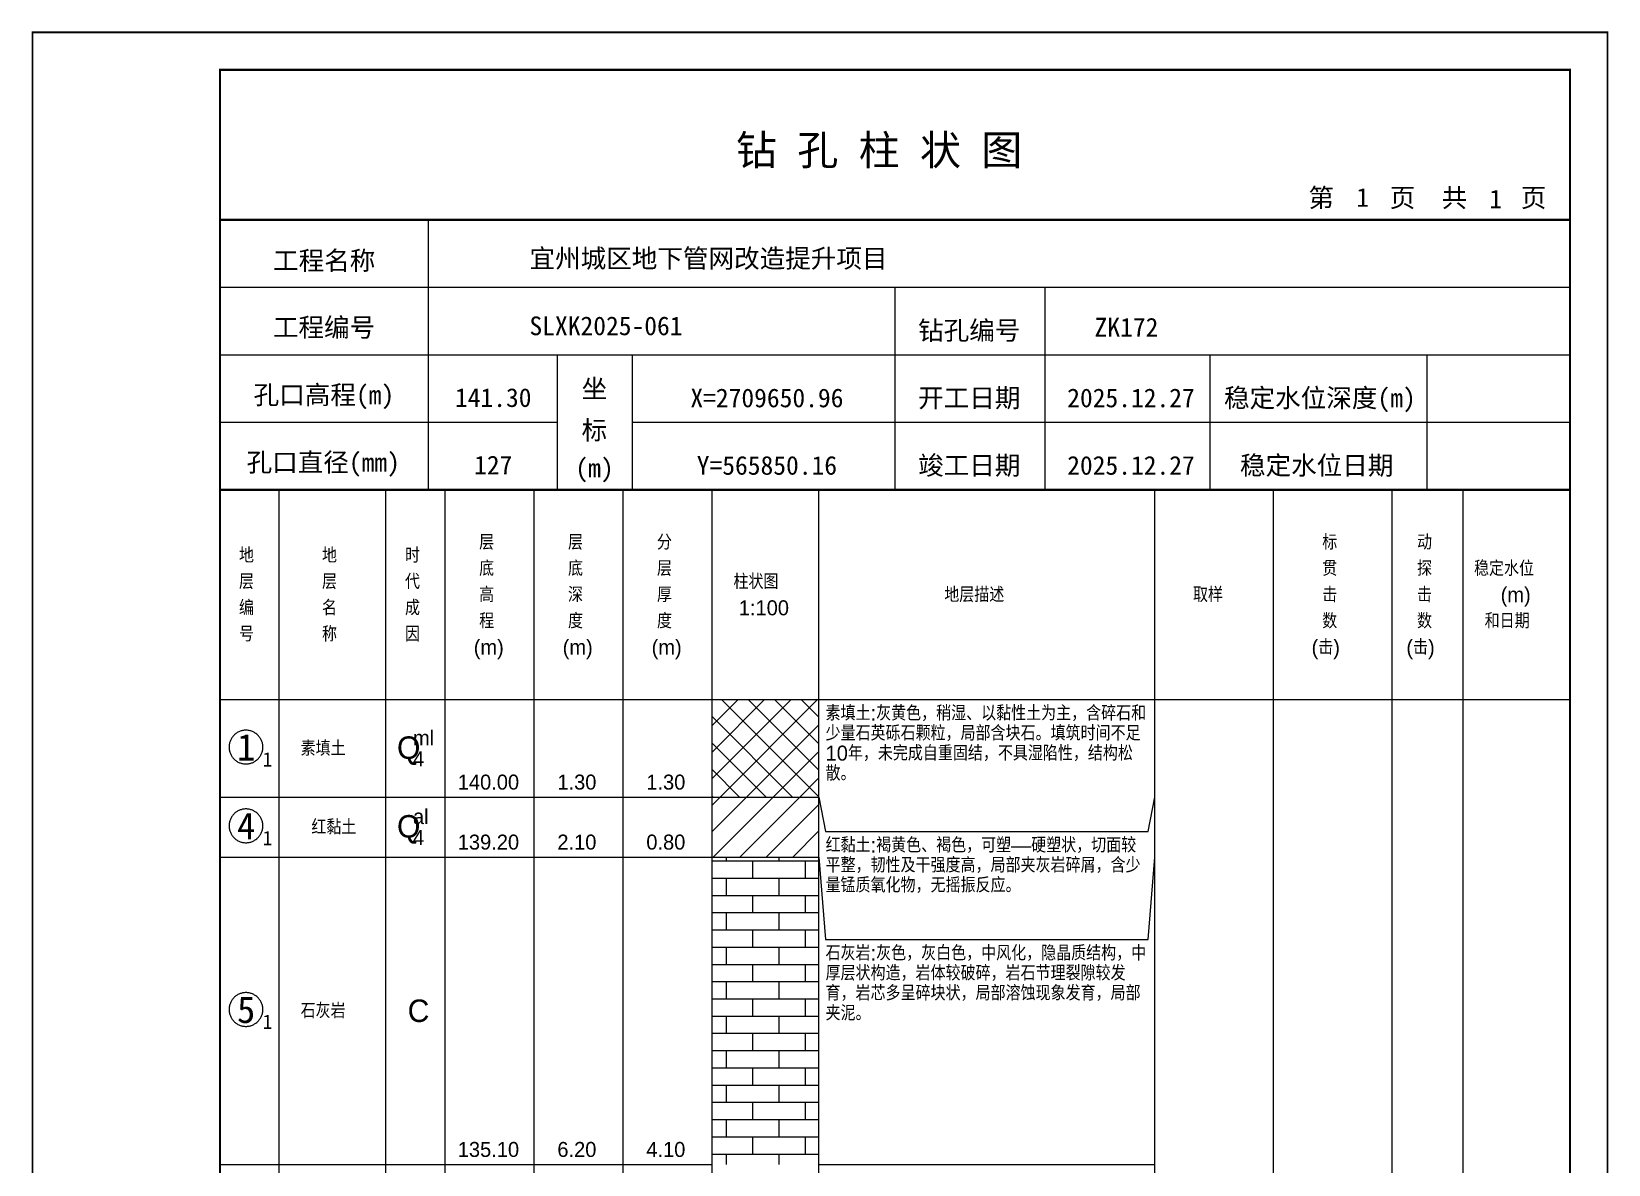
# Model space of a CAD drawing. Header units: millimetres. Extents: x 12489 to 89920, y 4630 to 4927.
# Drawn here: x 69249.3 to 69459.6, y 4775.7 to 4926.8 of the extents above; entities that cross this region are included whole.
import ezdxf
from ezdxf.enums import TextEntityAlignment as Align

# ---------------------------------------------------------------- set-up
doc = ezdxf.new("R2010")
doc.units = ezdxf.units.MM
doc.layers.add('ZZT_TC', color=7, linetype='Continuous')
doc.styles.add('成果图图块', font='', dxfattribs={"height": 2.5})
doc.styles.add('成果图模板', font='')
doc.styles.add('成果图模板标题', font='simhei.ttf')
doc.styles.add('成果图表体', font='Comfont.shx', dxfattribs={"height": 2, "bigfont": 'Hztxt12a.shx'})
doc.styles.get('成果图图块').set_extended_font_data('FangSong_GB2312')
doc.styles.get('成果图模板').set_extended_font_data('FangSong_GB2312')

# ---------------------------------------------------------------- blocks, each defined once
blk = doc.blocks.new('DCBH-1-1-1545', base_point=(0.3, -0.11))
at = {"layer": 'ZZT_TC', "color": 7}
blk.add_polyline3d([(-0.19, 2.31, 0), (-0.3, 2.31, 0), (-0.41, 2.3, 0), (-0.52, 2.29, 0), (-0.63, 2.27, 0), (-0.73, 2.24, 0), (-0.84, 2.21, 0), (-0.95, 2.18, 0), (-1.05, 2.14, 0), (-1.15, 2.09, 0), (-1.25, 2.04, 0), (-1.35, 1.99, 0), (-1.44, 1.93, 0), (-1.53, 1.87, 0), (-1.62, 1.8, 0), (-1.7, 1.73, 0), (-1.78, 1.65, 0), (-1.86, 1.57, 0), (-1.93, 1.49, 0), (-2, 1.4, 0), (-2.06, 1.31, 0), (-2.12, 1.22, 0), (-2.17, 1.12, 0), (-2.22, 1.02, 0), (-2.27, 0.92, 0), (-2.31, 0.82, 0), (-2.34, 0.71, 0), (-2.37, 0.61, 0), (-2.4, 0.5, 0), (-2.41, 0.39, 0), (-2.43, 0.28, 0), (-2.44, 0.17, 0), (-2.44, 0.06, 0), (-2.44, -0.05, 0), (-2.43, -0.16, 0), (-2.41, -0.27, 0), (-2.4, -0.38, 0), (-2.37, -0.49, 0), (-2.34, -0.6, 0), (-2.31, -0.7, 0), (-2.27, -0.8, 0), (-2.22, -0.9, 0), (-2.17, -1, 0), (-2.12, -1.1, 0), (-2.06, -1.19, 0), (-2, -1.28, 0), (-1.93, -1.37, 0), (-1.86, -1.45, 0), (-1.78, -1.53, 0), (-1.7, -1.61, 0), (-1.62, -1.68, 0), (-1.53, -1.75, 0), (-1.44, -1.81, 0), (-1.35, -1.87, 0), (-1.25, -1.93, 0), (-1.15, -1.98, 0), (-1.05, -2.02, 0), (-0.95, -2.06, 0), (-0.84, -2.1, 0), (-0.73, -2.13, 0), (-0.63, -2.15, 0), (-0.52, -2.17, 0), (-0.41, -2.18, 0), (-0.3, -2.19, 0), (-0.19, -2.19, 0), (-0.08, -2.19, 0), (0.03, -2.18, 0), (0.14, -2.17, 0), (0.25, -2.15, 0), (0.36, -2.13, 0), (0.47, -2.1, 0), (0.57, -2.06, 0), (0.67, -2.02, 0), (0.77, -1.98, 0), (0.87, -1.93, 0), (0.97, -1.87, 0), (1.06, -1.81, 0), (1.15, -1.75, 0), (1.24, -1.68, 0), (1.32, -1.61, 0), (1.4, -1.53, 0), (1.48, -1.45, 0), (1.55, -1.37, 0), (1.62, -1.28, 0), (1.68, -1.19, 0), (1.74, -1.1, 0), (1.8, -1, 0), (1.85, -0.9, 0), (1.89, -0.8, 0), (1.93, -0.7, 0), (1.97, -0.6, 0), (2, -0.49, 0), (2.02, -0.38, 0), (2.04, -0.27, 0), (2.05, -0.16, 0), (2.06, -0.05, 0), (2.06, 0.06, 0), (2.06, 0.17, 0), (2.05, 0.28, 0), (2.04, 0.39, 0), (2.02, 0.5, 0), (2, 0.61, 0), (1.97, 0.71, 0), (1.93, 0.82, 0), (1.89, 0.92, 0), (1.85, 1.02, 0), (1.8, 1.12, 0), (1.74, 1.22, 0), (1.68, 1.31, 0), (1.62, 1.4, 0), (1.55, 1.49, 0), (1.48, 1.57, 0), (1.4, 1.65, 0), (1.32, 1.73, 0), (1.24, 1.8, 0), (1.15, 1.87, 0), (1.06, 1.93, 0), (0.97, 1.99, 0), (0.87, 2.04, 0), (0.77, 2.09, 0), (0.67, 2.14, 0), (0.57, 2.18, 0), (0.47, 2.21, 0), (0.36, 2.24, 0), (0.25, 2.27, 0), (0.14, 2.29, 0), (0.03, 2.3, 0), (-0.08, 2.31, 0), (-0.19, 2.31, 0)], dxfattribs=at)
at = {"style": '成果图图块'}
blk.add_text('1', height=3.57, dxfattribs=at).set_placement((-0.16, -1.74), align=Align.CENTER)
blk.add_text('1', height=1.91, dxfattribs=at).set_placement((2.03, -2.53))
blk = doc.blocks.new('DCBH-1-1-1546', base_point=(0.3, -0.11))
at = {"layer": 'ZZT_TC', "color": 7}
blk.add_polyline3d([(-0.19, 2.31, 0), (-0.3, 2.31, 0), (-0.41, 2.3, 0), (-0.52, 2.29, 0), (-0.63, 2.27, 0), (-0.73, 2.24, 0), (-0.84, 2.21, 0), (-0.95, 2.18, 0), (-1.05, 2.14, 0), (-1.15, 2.09, 0), (-1.25, 2.04, 0), (-1.35, 1.99, 0), (-1.44, 1.93, 0), (-1.53, 1.87, 0), (-1.62, 1.8, 0), (-1.7, 1.73, 0), (-1.78, 1.65, 0), (-1.86, 1.57, 0), (-1.93, 1.49, 0), (-2, 1.4, 0), (-2.06, 1.31, 0), (-2.12, 1.22, 0), (-2.17, 1.12, 0), (-2.22, 1.02, 0), (-2.27, 0.92, 0), (-2.31, 0.82, 0), (-2.34, 0.71, 0), (-2.37, 0.61, 0), (-2.4, 0.5, 0), (-2.41, 0.39, 0), (-2.43, 0.28, 0), (-2.44, 0.17, 0), (-2.44, 0.06, 0), (-2.44, -0.05, 0), (-2.43, -0.16, 0), (-2.41, -0.27, 0), (-2.4, -0.38, 0), (-2.37, -0.49, 0), (-2.34, -0.6, 0), (-2.31, -0.7, 0), (-2.27, -0.8, 0), (-2.22, -0.9, 0), (-2.17, -1, 0), (-2.12, -1.1, 0), (-2.06, -1.19, 0), (-2, -1.28, 0), (-1.93, -1.37, 0), (-1.86, -1.45, 0), (-1.78, -1.53, 0), (-1.7, -1.61, 0), (-1.62, -1.68, 0), (-1.53, -1.75, 0), (-1.44, -1.81, 0), (-1.35, -1.87, 0), (-1.25, -1.93, 0), (-1.15, -1.98, 0), (-1.05, -2.02, 0), (-0.95, -2.06, 0), (-0.84, -2.1, 0), (-0.73, -2.13, 0), (-0.63, -2.15, 0), (-0.52, -2.17, 0), (-0.41, -2.18, 0), (-0.3, -2.19, 0), (-0.19, -2.19, 0), (-0.08, -2.19, 0), (0.03, -2.18, 0), (0.14, -2.17, 0), (0.25, -2.15, 0), (0.36, -2.13, 0), (0.47, -2.1, 0), (0.57, -2.06, 0), (0.67, -2.02, 0), (0.77, -1.98, 0), (0.87, -1.93, 0), (0.97, -1.87, 0), (1.06, -1.81, 0), (1.15, -1.75, 0), (1.24, -1.68, 0), (1.32, -1.61, 0), (1.4, -1.53, 0), (1.48, -1.45, 0), (1.55, -1.37, 0), (1.62, -1.28, 0), (1.68, -1.19, 0), (1.74, -1.1, 0), (1.8, -1, 0), (1.85, -0.9, 0), (1.89, -0.8, 0), (1.93, -0.7, 0), (1.97, -0.6, 0), (2, -0.49, 0), (2.02, -0.38, 0), (2.04, -0.27, 0), (2.05, -0.16, 0), (2.06, -0.05, 0), (2.06, 0.06, 0), (2.06, 0.17, 0), (2.05, 0.28, 0), (2.04, 0.39, 0), (2.02, 0.5, 0), (2, 0.61, 0), (1.97, 0.71, 0), (1.93, 0.82, 0), (1.89, 0.92, 0), (1.85, 1.02, 0), (1.8, 1.12, 0), (1.74, 1.22, 0), (1.68, 1.31, 0), (1.62, 1.4, 0), (1.55, 1.49, 0), (1.48, 1.57, 0), (1.4, 1.65, 0), (1.32, 1.73, 0), (1.24, 1.8, 0), (1.15, 1.87, 0), (1.06, 1.93, 0), (0.97, 1.99, 0), (0.87, 2.04, 0), (0.77, 2.09, 0), (0.67, 2.14, 0), (0.57, 2.18, 0), (0.47, 2.21, 0), (0.36, 2.24, 0), (0.25, 2.27, 0), (0.14, 2.29, 0), (0.03, 2.3, 0), (-0.08, 2.31, 0), (-0.19, 2.31, 0)], dxfattribs=at)
at = {"style": '成果图图块'}
blk.add_text('4', height=3.57, dxfattribs=at).set_placement((-0.16, -1.74), align=Align.CENTER)
blk.add_text('1', height=1.91, dxfattribs=at).set_placement((2.03, -2.53))
blk = doc.blocks.new('DCBH-1-1-1547', base_point=(0.3, -0.11))
at = {"layer": 'ZZT_TC', "color": 7}
blk.add_polyline3d([(-0.19, 2.31, 0), (-0.3, 2.31, 0), (-0.41, 2.3, 0), (-0.52, 2.29, 0), (-0.63, 2.27, 0), (-0.73, 2.24, 0), (-0.84, 2.21, 0), (-0.95, 2.18, 0), (-1.05, 2.14, 0), (-1.15, 2.09, 0), (-1.25, 2.04, 0), (-1.35, 1.99, 0), (-1.44, 1.93, 0), (-1.53, 1.87, 0), (-1.62, 1.8, 0), (-1.7, 1.73, 0), (-1.78, 1.65, 0), (-1.86, 1.57, 0), (-1.93, 1.49, 0), (-2, 1.4, 0), (-2.06, 1.31, 0), (-2.12, 1.22, 0), (-2.17, 1.12, 0), (-2.22, 1.02, 0), (-2.27, 0.92, 0), (-2.31, 0.82, 0), (-2.34, 0.71, 0), (-2.37, 0.61, 0), (-2.4, 0.5, 0), (-2.41, 0.39, 0), (-2.43, 0.28, 0), (-2.44, 0.17, 0), (-2.44, 0.06, 0), (-2.44, -0.05, 0), (-2.43, -0.16, 0), (-2.41, -0.27, 0), (-2.4, -0.38, 0), (-2.37, -0.49, 0), (-2.34, -0.6, 0), (-2.31, -0.7, 0), (-2.27, -0.8, 0), (-2.22, -0.9, 0), (-2.17, -1, 0), (-2.12, -1.1, 0), (-2.06, -1.19, 0), (-2, -1.28, 0), (-1.93, -1.37, 0), (-1.86, -1.45, 0), (-1.78, -1.53, 0), (-1.7, -1.61, 0), (-1.62, -1.68, 0), (-1.53, -1.75, 0), (-1.44, -1.81, 0), (-1.35, -1.87, 0), (-1.25, -1.93, 0), (-1.15, -1.98, 0), (-1.05, -2.02, 0), (-0.95, -2.06, 0), (-0.84, -2.1, 0), (-0.73, -2.13, 0), (-0.63, -2.15, 0), (-0.52, -2.17, 0), (-0.41, -2.18, 0), (-0.3, -2.19, 0), (-0.19, -2.19, 0), (-0.08, -2.19, 0), (0.03, -2.18, 0), (0.14, -2.17, 0), (0.25, -2.15, 0), (0.36, -2.13, 0), (0.47, -2.1, 0), (0.57, -2.06, 0), (0.67, -2.02, 0), (0.77, -1.98, 0), (0.87, -1.93, 0), (0.97, -1.87, 0), (1.06, -1.81, 0), (1.15, -1.75, 0), (1.24, -1.68, 0), (1.32, -1.61, 0), (1.4, -1.53, 0), (1.48, -1.45, 0), (1.55, -1.37, 0), (1.62, -1.28, 0), (1.68, -1.19, 0), (1.74, -1.1, 0), (1.8, -1, 0), (1.85, -0.9, 0), (1.89, -0.8, 0), (1.93, -0.7, 0), (1.97, -0.6, 0), (2, -0.49, 0), (2.02, -0.38, 0), (2.04, -0.27, 0), (2.05, -0.16, 0), (2.06, -0.05, 0), (2.06, 0.06, 0), (2.06, 0.17, 0), (2.05, 0.28, 0), (2.04, 0.39, 0), (2.02, 0.5, 0), (2, 0.61, 0), (1.97, 0.71, 0), (1.93, 0.82, 0), (1.89, 0.92, 0), (1.85, 1.02, 0), (1.8, 1.12, 0), (1.74, 1.22, 0), (1.68, 1.31, 0), (1.62, 1.4, 0), (1.55, 1.49, 0), (1.48, 1.57, 0), (1.4, 1.65, 0), (1.32, 1.73, 0), (1.24, 1.8, 0), (1.15, 1.87, 0), (1.06, 1.93, 0), (0.97, 1.99, 0), (0.87, 2.04, 0), (0.77, 2.09, 0), (0.67, 2.14, 0), (0.57, 2.18, 0), (0.47, 2.21, 0), (0.36, 2.24, 0), (0.25, 2.27, 0), (0.14, 2.29, 0), (0.03, 2.3, 0), (-0.08, 2.31, 0), (-0.19, 2.31, 0)], dxfattribs=at)
at = {"style": '成果图图块'}
blk.add_text('5', height=3.57, dxfattribs=at).set_placement((-0.16, -1.74), align=Align.CENTER)
blk.add_text('1', height=1.91, dxfattribs=at).set_placement((2.03, -2.53))
blk = doc.blocks.new('钻孔柱状图路桥昇龙制图梁世成校核莫家里.dwg259', base_point=(25, 236))
for p, q in [((52.82, 236), (52.82, 272)), ((25, 263), (205, 263)), ((115, 236), (115, 263)), ((135, 236), (135, 263)), ((25, 254), (205, 254)), ((70, 236), (70, 254)), ((80, 236), (80, 254)), ((157, 236), (157, 254)), ((185.95, 236), (185.95, 254)), ((25, 245), (70, 245)), ((80, 245), (205, 245))]:
    blk.add_line(p, q)
for points, const_width in [([(0, 0), (210, 0), (210, 297), (0, 297)], 0.25), ([(25, 5), (205, 5), (205, 292), (25, 292)], 0.3)]:
    blk.add_lwpolyline(points, close=True, dxfattribs=dict(const_width=const_width))
at = {"const_width": 0.3}
for points in [[(25, 272), (205, 272)], [(25, 236), (205, 236)]]:
    blk.add_lwpolyline(points, dxfattribs=at)
for s, height, style, p in [('钻 孔 柱 状 图', 4, '成果图模板标题', (93.8, 279.31)), ('第', 2.5, '成果图模板', (170.12, 273.7)), ('页', 2.5, '成果图模板', (180.96, 273.7)), ('共', 2.5, '成果图模板', (187.88, 273.7)), ('页', 2.5, '成果图模板', (198.44, 273.7)), ('工程名称', 2.5, '成果图模板', (32.07, 265.32)), ('宜州城区地下管网改造提升项目', 2.5, '成果图模板', (66.26, 265.61)), ('工程编号', 2.5, '成果图模板', (32.05, 256.41)), ('SLXK2025-061', 2.5, '成果图模板', (66.26, 256.61)), ('钻孔编号', 2.5, '成果图模板', (118.08, 256)), ('ZK172', 2.5, '成果图模板', (141.61, 256.43)), ('孔口高程(m)', 2.5, '成果图模板', (29.48, 247.41)), ('坐', 2.5, '成果图模板', (73.21, 248.24)), ('开工日期', 2.5, '成果图模板', (118.08, 247)), ('稳定水位深度(m)', 2.5, '成果图模板', (158.86, 247)), ('标', 2.5, '成果图模板', (73.21, 242.7)), ('孔口直径(mm)', 2.5, '成果图模板', (28.54, 238.41)), ('(m) ', 2.5, '成果图模板', (72.38, 237.65)), ('竣工日期', 2.5, '成果图模板', (118.08, 238)), ('稳定水位日期', 2.5, '成果图模板', (160.99, 238))]:
    blk.add_text(s, height=height, dxfattribs=dict(style=style)).set_placement(p)
at = {"style": '成果图模板'}
for s, p in [('1', (177.35, 273.74)), ('1', (195.08, 273.53)), ('141.30', (61.43, 247.04)), ('X=2709650.96', (97.92, 247)), ('2025.12.27', (146.46, 247)), ('127', (61.43, 238.04)), ('Y=565850.16', (97.92, 238)), ('2025.12.27', (146.46, 238))]:
    blk.add_text(s, height=2.5, dxfattribs=at).set_placement(p, align=Align.CENTER)

msp = doc.modelspace()

# ---------------------------------------------------------------- hatches: boundary and pattern name
at = {"linetype": 'Continuous'}
h = msp.add_hatch(dxfattribs=at)
h.set_pattern_fill('GKSTT', scale=0.5, style=0, pattern_type=2)
h.set_pattern_definition([(45, (0, 0), (-1.76776695, 1.76776695), []), (135, (0, 0), (-1.76776695, -1.76776695), [])])
h.paths.add_polyline_path([(69340.06, 4824.71), (69354.29, 4824.71), (69354.29, 4837.71), (69340.06, 4837.71)])
h = msp.add_hatch(dxfattribs=at)
h.set_pattern_fill('GKNXT', scale=0.5, style=0, pattern_type=2)
h.set_pattern_definition([(45, (0, 0), (-1.76776695, 1.76776695), [])])
h.paths.add_polyline_path([(69340.06, 4816.71), (69354.29, 4816.71), (69354.29, 4824.71), (69340.06, 4824.71)])
h = msp.add_hatch(dxfattribs=at)
h.set_pattern_fill('GKSHY', scale=0.5, style=0, pattern_type=2)
h.set_pattern_definition([(0, (0, 0), (0, 2.3), []), (90, (0, 0), (-3.5, 2.3), [2.3, -2.3])])
h.paths.add_polyline_path([(69340.06, 4775.71), (69354.29, 4775.71), (69354.29, 4816.71), (69340.06, 4816.71)])

# ---------------------------------------------------------------- linework, layer by layer
at = {"color": 0}
for p, q in [((69274.45, 4837.71), (69282.35, 4837.71)), ((69274.45, 4824.71), (69274.45, 4837.71)), ((69282.35, 4824.71), (69282.35, 4837.71)), ((69274.45, 4824.71), (69282.35, 4824.71)), ((69274.45, 4824.71), (69282.35, 4824.71)), ((69274.45, 4816.71), (69274.45, 4824.71)), ((69282.35, 4816.71), (69282.35, 4824.71)), ((69274.45, 4816.71), (69282.35, 4816.71)), ((69274.45, 4816.71), (69282.35, 4816.71)), ((69274.45, 4775.71), (69274.45, 4816.71)), ((69282.35, 4775.71), (69282.35, 4816.71)), ((69274.45, 4775.71), (69282.35, 4775.71))]:
    msp.add_line(p, q, dxfattribs=at)
for points in [[(69274.45, 4865.71), (69282.35, 4865.71)], [(69274.45, 4837.71), (69274.45, 4865.71)], [(69282.35, 4837.71), (69282.35, 4865.71)], [(69282.35, 4865.71), (69296.58, 4865.71)], [(69282.35, 4837.71), (69282.35, 4865.71)], [(69296.58, 4837.71), (69296.58, 4865.71)], [(69296.58, 4865.71), (69304.49, 4865.71)], [(69296.58, 4837.71), (69296.58, 4865.71)], [(69304.49, 4837.71), (69304.49, 4865.71)], [(69304.49, 4865.71), (69316.35, 4865.71)], [(69304.49, 4837.71), (69304.49, 4865.71)], [(69316.35, 4837.71), (69316.35, 4865.71)], [(69316.35, 4865.71), (69328.2, 4865.71)], [(69316.35, 4837.71), (69316.35, 4865.71)], [(69328.2, 4837.71), (69328.2, 4865.71)], [(69328.2, 4865.71), (69340.06, 4865.71)], [(69328.2, 4837.71), (69328.2, 4865.71)], [(69340.06, 4837.71), (69340.06, 4865.71)], [(69340.06, 4865.71), (69354.29, 4865.71)], [(69340.06, 4837.71), (69340.06, 4865.71)], [(69354.29, 4837.71), (69354.29, 4865.71)], [(69354.29, 4865.71), (69399.11, 4865.71)], [(69354.29, 4837.71), (69354.29, 4865.71)], [(69399.11, 4837.71), (69399.11, 4865.71)], [(69399.11, 4865.71), (69414.92, 4865.71)], [(69399.11, 4837.71), (69399.11, 4865.71)], [(69414.92, 4837.71), (69414.92, 4865.71)], [(69414.92, 4865.71), (69430.73, 4865.71)], [(69414.92, 4837.71), (69414.92, 4865.71)], [(69430.73, 4837.71), (69430.73, 4865.71)], [(69430.73, 4865.71), (69440.22, 4865.71)], [(69430.73, 4837.71), (69430.73, 4865.71)], [(69440.22, 4837.71), (69440.22, 4865.71)], [(69440.22, 4865.71), (69454.45, 4865.71)], [(69440.22, 4837.71), (69440.22, 4865.71)], [(69454.45, 4837.71), (69454.45, 4865.71)], [(69274.45, 4837.71), (69282.35, 4837.71)], [(69274.45, 4643.71), (69274.45, 4837.71)], [(69274.45, 4837.71), (69282.35, 4837.71)], [(69282.35, 4643.71), (69282.35, 4837.71)], [(69282.35, 4837.71), (69296.58, 4837.71)], [(69282.35, 4643.71), (69282.35, 4837.71)], [(69282.35, 4837.71), (69296.58, 4837.71)], [(69282.35, 4837.71), (69296.58, 4837.71)], [(69282.35, 4824.71), (69282.35, 4837.71)], [(69296.58, 4643.71), (69296.58, 4837.71)], [(69296.58, 4824.71), (69296.58, 4837.71)], [(69296.58, 4837.71), (69304.49, 4837.71)], [(69296.58, 4643.71), (69296.58, 4837.71)], [(69296.58, 4837.71), (69304.49, 4837.71)], [(69296.58, 4837.71), (69304.49, 4837.71)], [(69296.58, 4824.71), (69296.58, 4837.71)], [(69304.49, 4643.71), (69304.49, 4837.71)], [(69304.49, 4824.71), (69304.49, 4837.71)], [(69304.49, 4837.71), (69316.35, 4837.71)], [(69304.49, 4643.71), (69304.49, 4837.71)], [(69304.49, 4837.71), (69316.35, 4837.71)], [(69304.49, 4837.71), (69316.35, 4837.71)], [(69304.49, 4824.71), (69304.49, 4837.71)], [(69316.35, 4643.71), (69316.35, 4837.71)], [(69316.35, 4824.71), (69316.35, 4837.71)], [(69316.35, 4837.71), (69328.2, 4837.71)], [(69316.35, 4643.71), (69316.35, 4837.71)], [(69316.35, 4837.71), (69328.2, 4837.71)], [(69316.35, 4837.71), (69328.2, 4837.71)], [(69316.35, 4824.71), (69316.35, 4837.71)], [(69328.2, 4643.71), (69328.2, 4837.71)], [(69328.2, 4824.71), (69328.2, 4837.71)], [(69328.2, 4837.71), (69340.06, 4837.71)], [(69328.2, 4643.71), (69328.2, 4837.71)], [(69328.2, 4837.71), (69340.06, 4837.71)], [(69328.2, 4837.71), (69340.06, 4837.71)], [(69328.2, 4824.71), (69328.2, 4837.71)], [(69340.06, 4643.71), (69340.06, 4837.71)], [(69340.06, 4824.71), (69340.06, 4837.71)], [(69340.06, 4837.71), (69354.29, 4837.71)], [(69340.06, 4643.71), (69340.06, 4837.71)], [(69340.06, 4837.71), (69354.29, 4837.71)], [(69354.29, 4643.71), (69354.29, 4837.71)], [(69354.29, 4837.71), (69399.11, 4837.71)], [(69354.29, 4643.71), (69354.29, 4837.71)], [(69354.29, 4837.71), (69399.11, 4837.71)], [(69354.29, 4824.71), (69354.29, 4837.71)], [(69399.11, 4643.71), (69399.11, 4837.71)], [(69399.11, 4824.71), (69399.11, 4837.71)], [(69399.11, 4837.71), (69414.92, 4837.71)], [(69399.11, 4643.71), (69399.11, 4837.71)], [(69399.11, 4837.71), (69414.92, 4837.71)], [(69414.92, 4643.71), (69414.92, 4837.71)], [(69414.92, 4837.71), (69430.73, 4837.71)], [(69414.92, 4643.71), (69414.92, 4837.71)], [(69414.92, 4837.71), (69430.73, 4837.71)], [(69430.73, 4643.71), (69430.73, 4837.71)], [(69430.73, 4837.71), (69440.22, 4837.71)], [(69430.73, 4643.71), (69430.73, 4837.71)], [(69430.73, 4837.71), (69440.22, 4837.71)], [(69440.22, 4643.71), (69440.22, 4837.71)], [(69440.22, 4837.71), (69454.45, 4837.71)], [(69440.22, 4643.71), (69440.22, 4837.71)], [(69440.22, 4837.71), (69454.45, 4837.71)], [(69454.45, 4643.71), (69454.45, 4837.71)], [(69282.35, 4824.71), (69296.58, 4824.71)], [(69282.35, 4824.71), (69296.58, 4824.71)], [(69282.35, 4816.71), (69282.35, 4824.71)], [(69296.58, 4816.71), (69296.58, 4824.71)], [(69296.58, 4824.71), (69304.49, 4824.71)], [(69296.58, 4824.71), (69304.49, 4824.71)], [(69296.58, 4816.71), (69296.58, 4824.71)], [(69304.49, 4816.71), (69304.49, 4824.71)], [(69304.49, 4824.71), (69316.35, 4824.71)], [(69304.49, 4824.71), (69316.35, 4824.71)], [(69304.49, 4816.71), (69304.49, 4824.71)], [(69316.35, 4816.71), (69316.35, 4824.71)], [(69316.35, 4824.71), (69328.2, 4824.71)], [(69316.35, 4824.71), (69328.2, 4824.71)], [(69316.35, 4816.71), (69316.35, 4824.71)], [(69328.2, 4816.71), (69328.2, 4824.71)], [(69328.2, 4824.71), (69340.06, 4824.71)], [(69328.2, 4824.71), (69340.06, 4824.71)], [(69328.2, 4816.71), (69328.2, 4824.71)], [(69340.06, 4816.71), (69340.06, 4824.71)], [(69354.29, 4824.71), (69355.19, 4820.11)], [(69354.29, 4816.71), (69354.29, 4824.71)], [(69398.22, 4820.11), (69399.11, 4824.71)], [(69399.11, 4816.71), (69399.11, 4824.71)], [(69355.19, 4820.11), (69398.22, 4820.11)], [(69282.35, 4816.71), (69296.58, 4816.71)], [(69282.35, 4816.71), (69296.58, 4816.71)], [(69282.35, 4775.71), (69282.35, 4816.71)], [(69296.58, 4775.71), (69296.58, 4816.71)], [(69296.58, 4816.71), (69304.49, 4816.71)], [(69296.58, 4816.71), (69304.49, 4816.71)], [(69296.58, 4775.71), (69296.58, 4816.71)], [(69304.49, 4775.71), (69304.49, 4816.71)], [(69304.49, 4816.71), (69316.35, 4816.71)], [(69304.49, 4816.71), (69316.35, 4816.71)], [(69304.49, 4775.71), (69304.49, 4816.71)], [(69316.35, 4775.71), (69316.35, 4816.71)], [(69316.35, 4816.71), (69328.2, 4816.71)], [(69316.35, 4816.71), (69328.2, 4816.71)], [(69316.35, 4775.71), (69316.35, 4816.71)], [(69328.2, 4775.71), (69328.2, 4816.71)], [(69328.2, 4816.71), (69340.06, 4816.71)], [(69328.2, 4816.71), (69340.06, 4816.71)], [(69328.2, 4775.71), (69328.2, 4816.71)], [(69340.06, 4775.71), (69340.06, 4816.71)], [(69354.29, 4816.71), (69355.19, 4805.71)], [(69354.29, 4775.71), (69354.29, 4816.71)], [(69398.22, 4805.71), (69399.11, 4816.71)], [(69399.11, 4775.71), (69399.11, 4816.71)], [(69355.19, 4805.71), (69398.22, 4805.71)], [(69282.35, 4775.71), (69296.58, 4775.71)], [(69296.58, 4775.71), (69304.49, 4775.71)], [(69304.49, 4775.71), (69316.35, 4775.71)], [(69316.35, 4775.71), (69328.2, 4775.71)], [(69328.2, 4775.71), (69340.06, 4775.71)], [(69354.29, 4775.71), (69399.11, 4775.71)]]:
    msp.add_lwpolyline(points, dxfattribs=at)
at = {"color": 7, "flags": 128}
for points in [[(69340.06, 4824.71), (69354.29, 4824.71)], [(69340.06, 4816.71), (69354.29, 4816.71)]]:
    msp.add_lwpolyline(points, dxfattribs=at)

# ---------------------------------------------------------------- block references
for name, p in [('钻孔柱状图路桥昇龙制图梁世成校核莫家里.dwg259', (69274.45, 4865.71)), ('DCBH-1-1-1545', (69278.4, 4831.21)), ('DCBH-1-1-1546', (69278.4, 4820.71)), ('DCBH-1-1-1547', (69278.4, 4796.21))]:
    msp.add_blockref(name, p)

# ---------------------------------------------------------------- texts
at = {"color": 0, "style": '成果图表体'}
for s, height, p in [('层', 2, (69309, 4857.71)), ('层', 2, (69320.85, 4857.71)), ('分', 2, (69332.71, 4857.71)), ('标', 2, (69421.41, 4857.71)), ('动', 2, (69434.05, 4857.71)), ('地', 2, (69276.98, 4855.96)), ('地', 2, (69288.05, 4855.96)), ('时', 2, (69299.11, 4855.96)), ('底', 2, (69309, 4854.21)), ('底', 2, (69320.85, 4854.21)), ('层', 2, (69332.71, 4854.21)), ('贯', 2, (69421.41, 4854.21)), ('探', 2, (69434.05, 4854.21)), ('稳定水位', 2, (69441.65, 4854.21)), ('层', 2, (69276.98, 4852.46)), ('层', 2, (69288.05, 4852.46)), ('代', 2, (69299.11, 4852.46)), ('高', 2, (69309, 4850.71)), ('深', 2, (69320.85, 4850.71)), ('厚', 2, (69332.71, 4850.71)), ('柱状图', 2, (69342.91, 4852.46)), ('地层描述', 2, (69371.02, 4850.71)), ('取样', 2, (69404.18, 4850.71)), ('击', 2, (69421.41, 4850.71)), ('击', 2, (69434.05, 4850.71)), ('(m)', 2, (69445.2, 4850.71)), ('编', 2, (69276.98, 4848.96)), ('名', 2, (69288.05, 4848.96)), ('成', 2, (69299.11, 4848.96)), ('1:100', 2, (69343.62, 4848.96)), ('程', 2, (69309, 4847.21)), ('度', 2, (69320.85, 4847.21)), ('度', 2, (69332.71, 4847.21)), ('数', 2, (69421.41, 4847.21)), ('数', 2, (69434.05, 4847.21)), ('和日期', 2, (69443.07, 4847.21)), ('号', 2, (69276.98, 4845.46)), ('称', 2, (69288.05, 4845.46)), ('因', 2, (69299.11, 4845.46)), ('(m)', 2, (69308.28, 4843.71)), ('(m)', 2, (69320.14, 4843.71)), ('(m)', 2, (69332, 4843.71)), ('(击)', 2, (69419.99, 4843.71)), ('(击)', 2, (69432.63, 4843.71)), ('ml', 2, (69300.18, 4831.61)), ('素填土', 2, (69285.2, 4830.21)), ('Q', 3, (69298.05, 4829.81)), ('4', 2, (69300.18, 4828.81)), ('140.00', 2, (69306.15, 4825.71)), ('1.30', 2, (69319.43, 4825.71)), ('1.30', 2, (69331.29, 4825.71)), ('al', 2, (69300.18, 4821.11)), ('红黏土', 2, (69286.63, 4819.71)), ('Q', 3, (69298.05, 4819.31)), ('4', 2, (69300.18, 4818.31)), ('139.20', 2, (69306.15, 4817.71)), ('2.10', 2, (69319.43, 4817.71)), ('0.80', 2, (69331.29, 4817.71)), ('石灰岩', 2, (69285.2, 4795.21)), ('C', 3, (69299.47, 4794.71)), ('135.10', 2, (69306.15, 4776.71)), ('6.20', 2, (69319.43, 4776.71)), ('4.10', 2, (69331.29, 4776.71))]:
    msp.add_text(s, height=height, dxfattribs=at).set_placement(p)
at = {"color": 0, "char_height": 2, "width": 43.0292, "attachment_point": 1, "line_spacing_factor": 0.8, "style": '成果图表体'}
for s, insert in [('素填土:灰黄色，稍湿、以黏性土为主，含碎石和少量石英砾石颗粒，局部含块石。填筑时间不足10年，未完成自重固结，不具湿陷性，结构松散。', (69355.19, 4836.91)), ('红黏土:褐黄色、褐色，可塑—硬塑状，切面较平整，韧性及干强度高，局部夹灰岩碎屑，含少量锰质氧化物，无摇振反应。', (69355.19, 4819.31)), ('石灰岩:灰色，灰白色，中风化，隐晶质结构，中厚层状构造，岩体较破碎，岩石节理裂隙较发育，岩芯多呈碎块状，局部溶蚀现象发育，局部夹泥。', (69355.19, 4804.91))]:
    msp.add_mtext(s, dxfattribs=dict(at, insert=insert))

doc.saveas('drawing.dxf')
